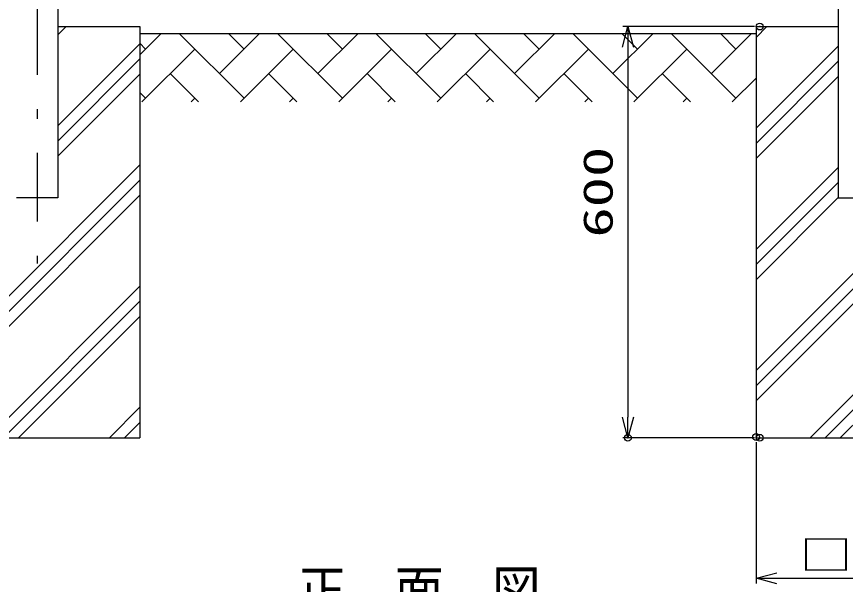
# Model space of a CAD drawing. Units: millimetres, scale not verified. Extents: x -4455 to 4455, y -3150 to 3150.
# Drawn here: x -2961 to -1751, y -1758 to -930 of the extents above; entities that cross this region are included whole.
import ezdxf
from ezdxf.enums import TextEntityAlignment as Align

# ---------------------------------------------------------------- set-up
doc = ezdxf.new("R2010")
doc.units = ezdxf.units.MM
doc.header["$LTSCALE"] = 20
doc.header["$PDMODE"] = 32
doc.header["$PDSIZE"] = 10
doc.linetypes.add('USER1', pattern=[10.7, 5, -2.5, 0.7, -2.5])
doc.linetypes.add('USER2', pattern=[0.375, 0.25, -0.125])
for name, color, linetype, lineweight in [('0-0_外形線', 7, 'Continuous', 25), ('0-1_寸法線', 4, 'Continuous', 25), ('0-2_0', 3, 'USER2', 25), ('0-5_軸線', 2, 'USER1', 25), ('0-9_ハッチング', 4, 'Continuous', 25), ('0-C_1', 7, 'Continuous', 25)]:
    doc.layers.add(name, color=color, linetype=linetype, lineweight=lineweight)
doc.layers.add('0-3_DEFPOINTS', color=7, linetype='Continuous')
doc.styles.add('ＭＳ ゴシック', font='')
doc.styles.get('ＭＳ ゴシック').set_extended_font_data('MS Gothic')

# ---------------------------------------------------------------- blocks, each defined once
blk = doc.blocks.new('_Open30')
at = {"layer": '0-2_0', "color": 4, "linetype": 'Continuous'}
blk.add_line((0, 0), (-20, 0), dxfattribs=at)
blk.add_lwpolyline([(-20, 5.36), (0, 0), (-20, -5.36)], dxfattribs=at)

msp = doc.modelspace()

# ---------------------------------------------------------------- linework, layer by layer
at = {"layer": '0-0_外形線'}
for p, q in [((-2900.71, -722.59), (-2900.71, -1194.02)), ((-1761.21, -789.02), (-1761.21, -1194.02)), ((-2900.71, -944.02), (-2780.96, -944.02)), ((-2780.96, -944.02), (-2780.96, -1544.02)), ((-1880.96, -944.02), (-1761.21, -944.02)), ((-1880.96, -944.02), (-1880.96, -1544.02)), ((-2781.01, -954.02), (-1880.96, -954.02)), ((-2900.71, -1194.02), (-2961.21, -1194.02)), ((-1761.21, -1194.02), (-1700.71, -1194.02)), ((-3080.96, -1544.02), (-2780.96, -1544.02)), ((-1880.96, -1544.02), (-1580.96, -1544.02))]:
    msp.add_line(p, q, dxfattribs=at)
at = {"layer": '0-1_寸法線'}
for p, q in [((-1883.21, -944.02), (-2075.78, -944.02)), ((-2068.28, -974.02), (-2068.28, -1514.02)), ((-1883.21, -1544.02), (-2075.78, -1544.02)), ((-1880.96, -1550.44), (-1880.96, -1756.35)), ((-1850.96, -1748.85), (-1610.96, -1748.85))]:
    msp.add_line(p, q, dxfattribs=at)
at = {"layer": '0-3_DEFPOINTS'}
for p in [(-1875.71, -944.02), (-2068.28, -1544.02), (-1880.96, -1542.94), (-1875.71, -1544.02)]:
    msp.add_point(p, dxfattribs=at)
at = {"layer": '0-5_軸線'}
msp.add_line((-2930.96, 583.54), (-2930.96, -1289.95), dxfattribs=at)
at = {"layer": '0-9_ハッチング'}
for p, q in [((-2900.71, -956.35), (-2888.38, -944.02)), ((-1880.96, -959.82), (-1865.16, -944.02)), ((-2780.96, -985.3), (-2749.68, -954.02)), ((-2628.82, -1048.68), (-2723.49, -954.02)), ((-2664.74, -1012.76), (-2606, -954.02)), ((-2628.82, -976.84), (-2651.65, -954.02)), ((-2485.14, -1048.68), (-2579.8, -954.02)), ((-2521.06, -1012.76), (-2462.31, -954.02)), ((-2485.14, -976.84), (-2507.96, -954.02)), ((-2341.45, -1048.68), (-2436.12, -954.02)), ((-2377.37, -1012.76), (-2318.63, -954.02)), ((-2341.45, -976.84), (-2364.28, -954.02)), ((-2197.77, -1048.68), (-2292.44, -954.02)), ((-2233.69, -1012.76), (-2174.94, -954.02)), ((-2197.77, -976.84), (-2220.59, -954.02)), ((-2054.08, -1048.68), (-2148.75, -954.02)), ((-2090.01, -1012.76), (-2031.26, -954.02)), ((-2054.08, -976.84), (-2076.91, -954.02)), ((-1910.4, -1048.68), (-2005.07, -954.02)), ((-1946.32, -1012.76), (-1887.57, -954.02)), ((-1910.4, -976.84), (-1933.23, -954.02)), ((-2900.71, -1088.93), (-2780.96, -969.18)), ((-2772.5, -976.84), (-2780.96, -968.38)), ((-2777.84, -1054.02), (-2700.66, -976.84)), ((-2634.15, -1054.02), (-2556.98, -976.84)), ((-2490.47, -1054.02), (-2413.29, -976.84)), ((-2346.79, -1054.02), (-2269.61, -976.84)), ((-2203.1, -1054.02), (-2125.93, -976.84)), ((-2059.42, -1054.02), (-1982.24, -976.84)), ((-1880.96, -1092.4), (-1761.21, -972.65)), ((-2900.71, -1111.03), (-2780.96, -991.28)), ((-1880.96, -1114.5), (-1761.21, -994.75)), ((-2900.71, -1133.13), (-2780.96, -1013.38)), ((-2695.33, -1054.02), (-2736.58, -1012.76)), ((-2551.65, -1054.02), (-2592.9, -1012.76)), ((-2407.96, -1054.02), (-2449.22, -1012.76)), ((-2264.28, -1054.02), (-2305.53, -1012.76)), ((-2120.59, -1054.02), (-2161.85, -1012.76)), ((-1976.91, -1054.02), (-2018.16, -1012.76)), ((-1915.73, -1054.02), (-1880.96, -1019.25)), ((-1880.96, -1136.6), (-1761.21, -1016.85)), ((-2772.5, -1048.68), (-2780.96, -1040.22)), ((-2706, -1054.02), (-2700.66, -1048.68)), ((-2562.31, -1054.02), (-2556.98, -1048.68)), ((-2418.63, -1054.02), (-2413.29, -1048.68)), ((-2274.94, -1054.02), (-2269.61, -1048.68)), ((-2131.26, -1054.02), (-2125.93, -1048.68)), ((-1987.57, -1054.02), (-1982.24, -1048.68)), ((-3080.96, -1445.96), (-2780.96, -1145.96)), ((-1880.96, -1445.96), (-1580.96, -1145.96)), ((-1880.96, -1269.18), (-1761.21, -1149.43)), ((-3080.96, -1468.05), (-2780.96, -1168.05)), ((-1880.96, -1468.05), (-1580.96, -1168.05)), ((-1880.96, -1291.28), (-1761.21, -1171.53)), ((-3080.96, -1490.15), (-2780.96, -1190.15)), ((-1880.96, -1490.15), (-1580.96, -1190.15)), ((-1880.96, -1313.38), (-1761.21, -1193.63)), ((-3002.25, -1544.02), (-2780.96, -1322.73)), ((-1802.25, -1544.02), (-1580.96, -1322.73)), ((-2980.15, -1544.02), (-2780.96, -1344.83)), ((-1780.15, -1544.02), (-1580.96, -1344.83)), ((-2958.05, -1544.02), (-2780.96, -1366.93)), ((-1758.05, -1544.02), (-1580.96, -1366.93)), ((-2825.47, -1544.02), (-2780.96, -1499.51)), ((-2803.37, -1544.02), (-2780.96, -1521.61)), ((-2781.28, -1544.02), (-2780.96, -1543.71))]:
    msp.add_line(p, q, dxfattribs=at)

# ---------------------------------------------------------------- block references
at = {"layer": '0-1_寸法線', "xscale": 1.5, "yscale": 1.5}
for p, rotation in [((-2068.28, -944.02), 90), ((-2068.28, -1544.02), 270), ((-1880.96, -1748.85), 180)]:
    msp.add_blockref('_Open30', p, dxfattribs=dict(at, rotation=rotation))

# ---------------------------------------------------------------- texts
at = {"layer": '0-1_寸法線', "color": 2, "style": 'ＭＳ ゴシック', "width": 1.5}
msp.add_text('600', height=43.26, rotation=90, dxfattribs=at).set_placement((-2077.46, -1251.87), align=Align.BOTTOM_LEFT)
at = {"layer": '0-1_寸法線', "color": 2, "style": 'ＭＳ ゴシック', "width": 1.3}
msp.add_text('□300', height=43.3, dxfattribs=at).set_placement((-1817.32, -1749.68), align=Align.BOTTOM_LEFT)
at = {"layer": '0-C_1', "style": 'ＭＳ ゴシック', "width": 0.9}
msp.add_text('正\u3000面\u3000図', height=57.77, dxfattribs=at).set_placement((-2550.25, -1812.81), align=Align.BOTTOM_LEFT)

doc.saveas('drawing.dxf')
